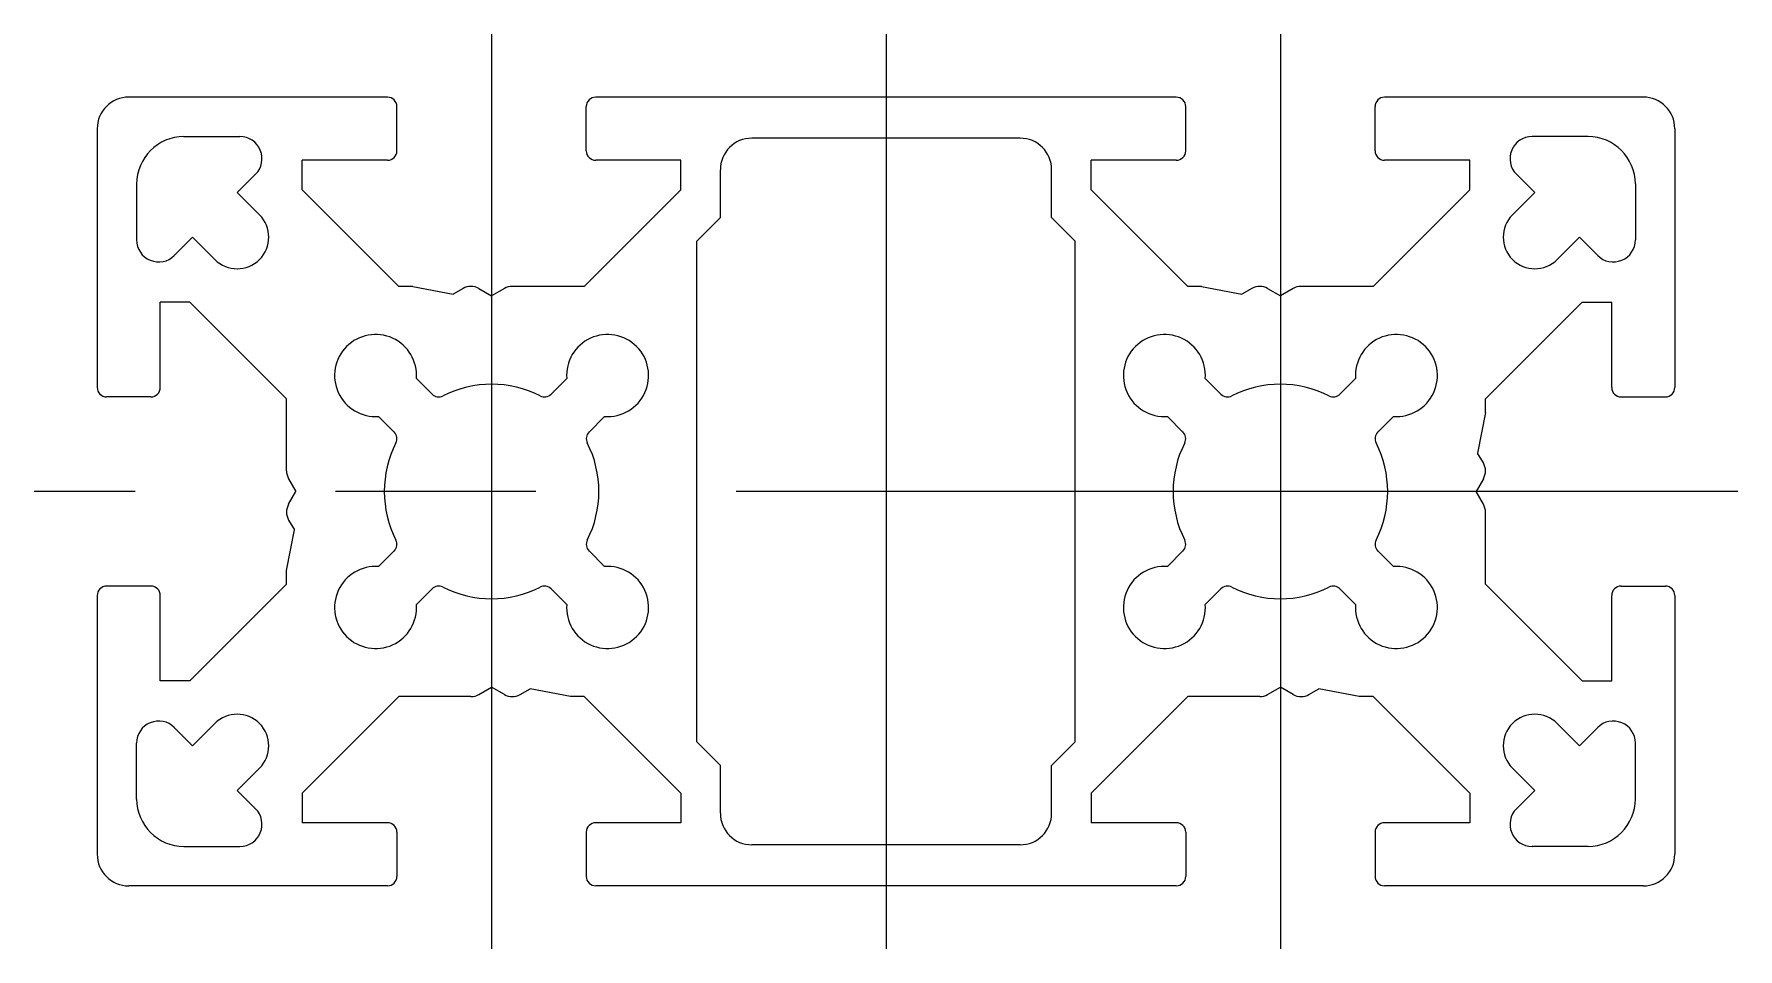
# Model space of a CAD drawing. Extents: x -27 to 27, y -14.5 to 14.5.
import ezdxf

# ---------------------------------------------------------------- set-up
doc = ezdxf.new("R2010")
doc.units = 0
doc.linetypes.add('CENTER', pattern=[50.8, 31.75, -6.35, 6.35, -6.35])
doc.layers.get('0').update_dxf_attribs({"linetype": 'CONTINUOUS'})
doc.layers.add('CENTER', color=1, linetype='CENTER')

msp = doc.modelspace()

# ---------------------------------------------------------------- linework, layer by layer
at = {"color": 7, "linetype": 'CONTINUOUS'}
for p, q in [((-15.8, 12.5), (-24, 12.5)), ((9.2, 12.5), (-9.2, 12.5)), ((24, 12.5), (15.8, 12.5)), ((-15.5, 10.8), (-15.5, 12.2)), ((-9.5, 10.8), (-9.5, 12.2)), ((9.5, 10.8), (9.5, 12.2)), ((15.5, 10.8), (15.5, 12.2)), ((-25, 11.5), (-25, 3.3)), ((25, 11.5), (25, 3.3)), ((-22.25, 11.25), (-20.476, 11.25)), ((4.25, 11.2), (-4.25, 11.2)), ((22.25, 11.25), (20.476, 11.25)), ((-15.8, 10.5), (-18.5, 10.5)), ((-18.5, 9.561), (-18.5, 10.5)), ((-6.5, 10.5), (-9.2, 10.5)), ((-6.5, 9.561), (-6.5, 10.5)), ((9.2, 10.5), (6.5, 10.5)), ((6.5, 9.561), (6.5, 10.5)), ((18.5, 10.5), (15.8, 10.5)), ((18.5, 9.561), (18.5, 10.5)), ((-23.75, 9.75), (-23.75, 7.976)), ((-19.981, 10.055), (-20.561, 9.475)), ((-5.25, 8.689), (-5.25, 10.2)), ((5.25, 8.689), (5.25, 10.2)), ((19.981, 10.055), (20.561, 9.475)), ((23.75, 9.75), (23.75, 7.976)), ((-20.561, 9.475), (-19.854, 8.768)), ((-15.439, 6.5), (-18.5, 9.561)), ((-9.561, 6.5), (-6.5, 9.561)), ((9.561, 6.5), (6.5, 9.561)), ((15.439, 6.5), (18.5, 9.561)), ((20.561, 9.475), (19.854, 8.768)), ((-6, 7.939), (-5.25, 8.689)), ((6, 7.939), (5.25, 8.689)), ((-21.975, 8.061), (-22.555, 7.481)), ((-21.975, 8.061), (-21.268, 7.354)), ((-6, -7.939), (-6, 7.939)), ((6, -7.939), (6, 7.939)), ((21.975, 8.061), (21.268, 7.354)), ((21.975, 8.061), (22.555, 7.481)), ((-15, 6.5), (-15.439, 6.5)), ((-15, 6.5), (-13.719, 6.251)), ((-9.561, 6.5), (-11.846, 6.5)), ((10, 6.5), (9.561, 6.5)), ((10, 6.5), (11.281, 6.251)), ((15.439, 6.5), (13.154, 6.5)), ((-23, 3.3), (-23, 6)), ((-22.061, 6), (-23, 6)), ((-19, 2.939), (-22.061, 6)), ((-13.404, 6.433), (-13.719, 6.251)), ((-12.904, 6.433), (-12.5, 6.2)), ((-12.096, 6.433), (-12.5, 6.2)), ((11.596, 6.433), (11.281, 6.251)), ((12.096, 6.433), (12.5, 6.2)), ((12.904, 6.433), (12.5, 6.2)), ((19, 2.939), (22.061, 6)), ((22.061, 6), (23, 6)), ((23, 3.3), (23, 6)), ((-14.386, 3.088), (-14.88, 3.582)), ((-10.614, 3.088), (-10.12, 3.582)), ((10.614, 3.088), (10.12, 3.582)), ((14.386, 3.088), (14.88, 3.582)), ((-23.3, 3), (-24.7, 3)), ((-19, 0.654), (-19, 2.939)), ((19, 2.5), (19, 2.939)), ((23.3, 3), (24.7, 3)), ((-15.588, 1.886), (-16.082, 2.38)), ((-9.412, 1.886), (-8.918, 2.38)), ((9.412, 1.886), (8.918, 2.38)), ((15.588, 1.886), (16.082, 2.38)), ((19, 2.5), (18.751, 1.219)), ((18.933, 0.904), (18.751, 1.219)), ((-18.933, 0.404), (-18.7, 0)), ((-18.933, -0.404), (-18.7, 0)), ((18.933, 0.404), (18.7, 0)), ((18.933, -0.404), (18.7, 0)), ((-18.933, -0.904), (-18.751, -1.219)), ((19, -2.939), (19, -0.654)), ((-19, -2.5), (-18.751, -1.219)), ((-15.588, -1.886), (-16.082, -2.38)), ((-9.412, -1.886), (-8.918, -2.38)), ((9.412, -1.886), (8.918, -2.38)), ((15.588, -1.886), (16.082, -2.38)), ((-19, -2.939), (-19, -2.5)), ((-23.3, -3), (-24.7, -3)), ((-19, -2.939), (-22.061, -6)), ((-14.386, -3.088), (-14.88, -3.582)), ((-10.614, -3.088), (-10.12, -3.582)), ((10.614, -3.088), (10.12, -3.582)), ((14.386, -3.088), (14.88, -3.582)), ((19, -2.939), (22.061, -6)), ((23.3, -3), (24.7, -3)), ((-25, -3.3), (-25, -11.5)), ((-23, -6), (-23, -3.3)), ((23, -6), (23, -3.3)), ((25, -3.3), (25, -11.5)), ((-22.061, -6), (-23, -6)), ((-12.904, -6.433), (-12.5, -6.2)), ((-12.096, -6.433), (-12.5, -6.2)), ((-11.596, -6.433), (-11.281, -6.251)), ((-10, -6.5), (-11.281, -6.251)), ((12.096, -6.433), (12.5, -6.2)), ((12.904, -6.433), (12.5, -6.2)), ((13.404, -6.433), (13.719, -6.251)), ((15, -6.5), (13.719, -6.251)), ((22.061, -6), (23, -6)), ((-15.439, -6.5), (-18.5, -9.561)), ((-13.154, -6.5), (-15.439, -6.5)), ((-9.561, -6.5), (-10, -6.5)), ((-9.561, -6.5), (-6.5, -9.561)), ((9.561, -6.5), (6.5, -9.561)), ((11.846, -6.5), (9.561, -6.5)), ((15.439, -6.5), (15, -6.5)), ((15.439, -6.5), (18.5, -9.561)), ((-21.975, -8.061), (-22.555, -7.481)), ((-21.975, -8.061), (-21.268, -7.354)), ((21.975, -8.061), (21.268, -7.354)), ((21.975, -8.061), (22.555, -7.481)), ((-23.75, -9.75), (-23.75, -7.976)), ((-6, -7.939), (-5.25, -8.689)), ((6, -7.939), (5.25, -8.689)), ((23.75, -9.75), (23.75, -7.976)), ((-20.561, -9.475), (-19.854, -8.768)), ((-5.25, -10.2), (-5.25, -8.689)), ((5.25, -10.2), (5.25, -8.689)), ((20.561, -9.475), (19.854, -8.768)), ((-19.981, -10.055), (-20.561, -9.475)), ((-18.5, -9.561), (-18.5, -10.5)), ((-6.5, -9.561), (-6.5, -10.5)), ((6.5, -9.561), (6.5, -10.5)), ((18.5, -9.561), (18.5, -10.5)), ((19.981, -10.055), (20.561, -9.475)), ((-15.8, -10.5), (-18.5, -10.5)), ((-15.5, -10.8), (-15.5, -12.2)), ((-9.5, -10.8), (-9.5, -12.2)), ((-6.5, -10.5), (-9.2, -10.5)), ((9.2, -10.5), (6.5, -10.5)), ((9.5, -10.8), (9.5, -12.2)), ((15.5, -10.8), (15.5, -12.2)), ((18.5, -10.5), (15.8, -10.5)), ((-22.25, -11.25), (-20.476, -11.25)), ((4.25, -11.2), (-4.25, -11.2)), ((22.25, -11.25), (20.476, -11.25)), ((-15.8, -12.5), (-24, -12.5)), ((9.2, -12.5), (-9.2, -12.5)), ((24, -12.5), (15.8, -12.5))]:
    msp.add_line(p, q, dxfattribs=at)
for centre, radius, start, end in [((-24, 11.5), 1, 90, 180), ((-15.8, 12.2), 0.3, 0, 90), ((-9.2, 12.2), 0.3, 90, 180), ((9.2, 12.2), 0.3, 0, 90), ((15.8, 12.2), 0.3, 90, 180), ((24, 11.5), 1, 0, 90), ((-22.25, 9.75), 1.5, 90, 180), ((-20.476, 10.55), 0.7, 315, 90), ((-4.25, 10.2), 1, 90, 180), ((4.25, 10.2), 1, 0, 90), ((20.476, 10.55), 0.7, 90, 225), ((22.25, 9.75), 1.5, 0, 90), ((-15.8, 10.8), 0.3, 270, 0), ((-9.2, 10.8), 0.3, 180, 270), ((9.2, 10.8), 0.3, 270, 0), ((15.8, 10.8), 0.3, 180, 270), ((-20.561, 8.061), 1, 225, 45), ((20.561, 8.061), 1, 135, 315), ((-23.05, 7.976), 0.7, 180, 315), ((23.05, 7.976), 0.7, 225, 0), ((-13.154, 6), 0.5, 60, 120), ((-11.846, 6), 0.5, 90, 120), ((11.846, 6), 0.5, 60, 120), ((13.154, 6), 0.5, 90, 120), ((-16.177, 3.677), 1.3, 355.8322, 274.1678), ((-8.823, 3.677), 1.3, 265.8322, 184.1678), ((8.823, 3.677), 1.3, 355.8322, 274.1678), ((16.177, 3.677), 1.3, 265.8322, 184.1678), ((-24.7, 3.3), 0.3, 180, 270), ((-23.3, 3.3), 0.3, 270, 0), ((-12.5, 0), 3.4, 63.1081, 116.8919), ((12.5, 0), 3.4, 63.1081, 116.8919), ((23.3, 3.3), 0.3, 180, 270), ((24.7, 3.3), 0.3, 270, 0), ((-14.174, 3.3), 0.3, 225, 296.8919), ((-10.826, 3.3), 0.3, 243.1081, 315), ((10.826, 3.3), 0.3, 225, 296.8919), ((14.174, 3.3), 0.3, 243.1081, 315), ((-15.8, 1.674), 0.3, 333.1081, 45), ((-9.2, 1.674), 0.3, 135, 206.8919), ((9.2, 1.674), 0.3, 333.1081, 45), ((15.8, 1.674), 0.3, 135, 206.8919), ((-12.5, 0), 3.4, 153.1081, 206.8919), ((-12.5, 0), 3.4, 333.1081, 26.8919), ((12.5, 0), 3.4, 153.1081, 206.8919), ((12.5, 0), 3.4, 333.1081, 26.8919), ((-18.5, 0.654), 0.5, 180, 210), ((18.5, 0.654), 0.5, 330, 30), ((-18.5, -0.654), 0.5, 150, 210), ((18.5, -0.654), 0.5, 0, 30), ((-15.8, -1.674), 0.3, 315, 26.8919), ((-9.2, -1.674), 0.3, 153.1081, 225), ((9.2, -1.674), 0.3, 315, 26.8919), ((15.8, -1.674), 0.3, 153.1081, 225), ((-16.177, -3.677), 1.3, 85.8322, 4.1678), ((-8.823, -3.677), 1.3, 175.8322, 94.1678), ((8.823, -3.677), 1.3, 85.8322, 4.1678), ((16.177, -3.677), 1.3, 175.8322, 94.1678), ((-24.7, -3.3), 0.3, 90, 180), ((-23.3, -3.3), 0.3, 0, 90), ((-14.174, -3.3), 0.3, 63.1081, 135), ((-12.5, 0), 3.4, 243.1081, 296.8919), ((-10.826, -3.3), 0.3, 45, 116.8919), ((10.826, -3.3), 0.3, 63.1081, 135), ((12.5, 0), 3.4, 243.1081, 296.8919), ((14.174, -3.3), 0.3, 45, 116.8919), ((23.3, -3.3), 0.3, 90, 180), ((24.7, -3.3), 0.3, 0, 90), ((-13.154, -6), 0.5, 270, 300), ((-11.846, -6), 0.5, 240, 300), ((11.846, -6), 0.5, 270, 300), ((13.154, -6), 0.5, 240, 300), ((-23.05, -7.976), 0.7, 45, 180), ((-20.561, -8.061), 1, 315, 135), ((20.561, -8.061), 1, 45, 225), ((23.05, -7.976), 0.7, 0, 135), ((-22.25, -9.75), 1.5, 180, 270), ((-20.476, -10.55), 0.7, 270, 45), ((-4.25, -10.2), 1, 180, 270), ((4.25, -10.2), 1, 270, 0), ((20.476, -10.55), 0.7, 135, 270), ((22.25, -9.75), 1.5, 270, 0), ((-15.8, -10.8), 0.3, 0, 90), ((-9.2, -10.8), 0.3, 90, 180), ((9.2, -10.8), 0.3, 0, 90), ((15.8, -10.8), 0.3, 90, 180), ((-24, -11.5), 1, 180, 270), ((24, -11.5), 1, 270, 0), ((-15.8, -12.2), 0.3, 270, 0), ((-9.2, -12.2), 0.3, 180, 270), ((9.2, -12.2), 0.3, 270, 0), ((15.8, -12.2), 0.3, 180, 270)]:
    msp.add_arc(centre, radius, start, end, dxfattribs=at)
at = {"layer": 'CENTER', "color": 1, "linetype": 'CENTER'}
for p, q in [((-12.5, 14.5), (-12.5, -14.5)), ((0, 14.5), (0, -14.5)), ((12.5, 14.5), (12.5, -14.5)), ((27, 0), (-27, 0))]:
    msp.add_line(p, q, dxfattribs=at)

doc.saveas('drawing.dxf')
